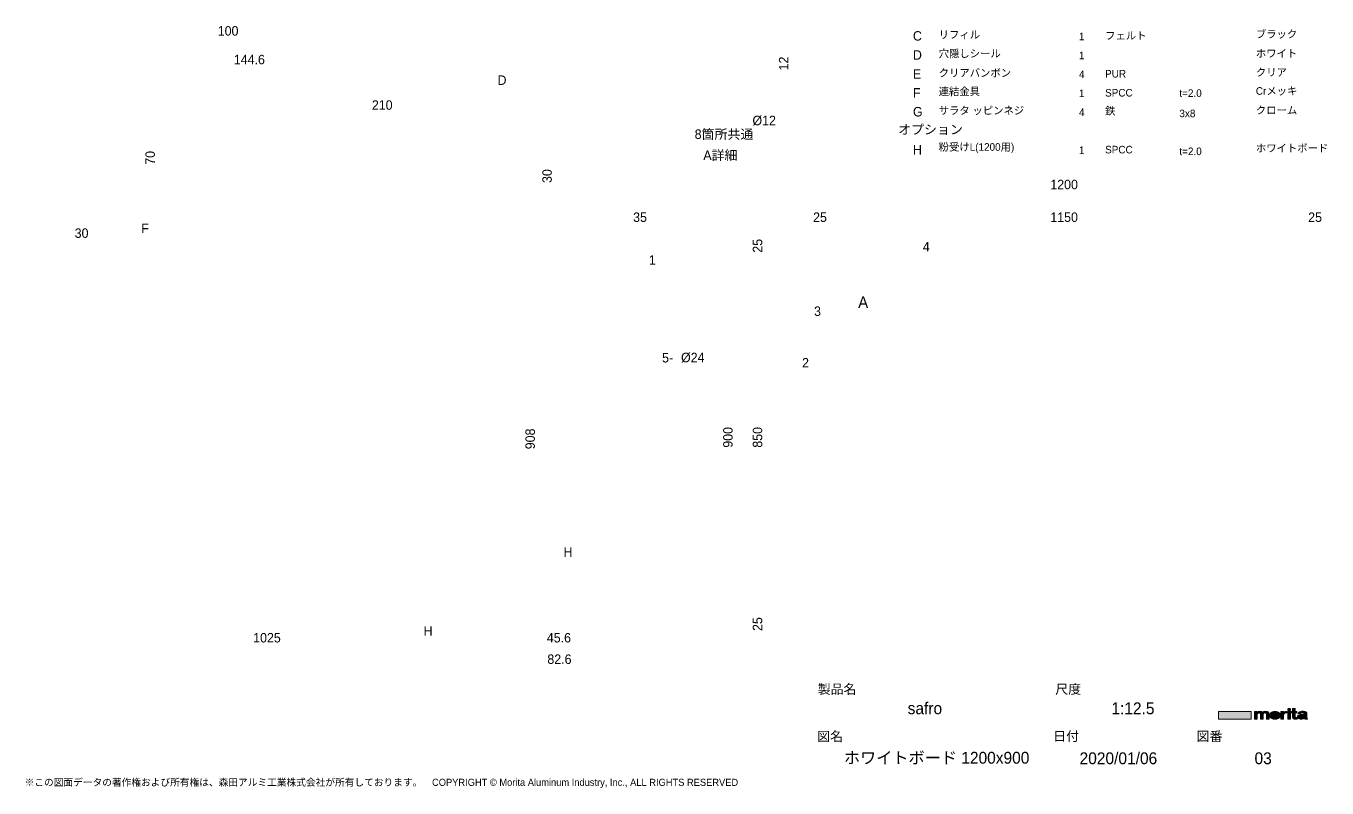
# Model space of a CAD drawing. Header units: millimetres. Extents: x 73 to 350, y -821 to 519.
# Drawn here: x 72.6 to 346.8, y -131 to 29.7 of the extents above; entities that cross this region are included whole.
import ezdxf

# ---------------------------------------------------------------- set-up
doc = ezdxf.new("R2010")
doc.units = ezdxf.units.MM
doc.header["$MEASUREMENT"] = 0
doc.layers.add('_U+672C_U+4F53', color=7, linetype='Continuous')

# ---------------------------------------------------------------- blocks, each defined once
blk = doc.blocks.new('block 35')
at = {"color": 7, "insert": (72.28, -131.02), "char_height": 1.49914, "attachment_point": 7}
blk.add_mtext('\\fMS PGothic|b0|i0|c0|p34;\\W1;※この図面データの著作権および所有権は、森田アルミ工業株式会社が所有しております。\u3000COPYRIGHT © Morita Aluminum Industry, Inc., ALL RIGHTS RESERVED', dxfattribs=at)
blk = doc.blocks.new('block 36')
at = {"color": 7, "insert": (289.56, -111.37), "char_height": 2, "attachment_point": 7}
blk.add_mtext('\\fMS PGothic|b0|i0|c0|p34;\\W1;尺度', dxfattribs=at)
blk = doc.blocks.new('block 37')
at = {"color": 7, "insert": (289.12, -121.31), "char_height": 2, "attachment_point": 7}
blk.add_mtext('\\fMS PGothic|b0|i0|c0|p34;\\W1;日付', dxfattribs=at)
blk = doc.blocks.new('block 38')
at = {"color": 7, "insert": (319.34, -121.33), "char_height": 2, "attachment_point": 7}
blk.add_mtext('\\fMS PGothic|b0|i0|c0|p34;\\W1;図番', dxfattribs=at)
blk = doc.blocks.new('block 39')
at = {"color": 7, "insert": (239.34, -121.35), "char_height": 2, "attachment_point": 7}
blk.add_mtext('\\fMS PGothic|b0|i0|c0|p34;\\W1;図名', dxfattribs=at)
blk = doc.blocks.new('block 40')
at = {"color": 7, "insert": (239.47, -111.37), "char_height": 2, "attachment_point": 7}
blk.add_mtext('\\fMS PGothic|b0|i0|c0|p34;\\W1;製品名', dxfattribs=at)
blk = doc.blocks.new('block 41')
at = {"color": 7, "insert": (301.38, -115.49), "char_height": 2.5, "attachment_point": 7}
blk.add_mtext('\\fMS PGothic|b0|i0|c0|p34;\\W1;1:12.5', dxfattribs=at)
blk = doc.blocks.new('block 42')
at = {"color": 7, "insert": (294.68, -126.03), "char_height": 2.5, "attachment_point": 7}
blk.add_mtext('\\fMS PGothic|b0|i0|c0|p34;\\W1;2020/01/06', dxfattribs=at)
blk = doc.blocks.new('block 43')
at = {"color": 7, "insert": (331.56, -126.03), "char_height": 2.5, "attachment_point": 7}
blk.add_mtext('\\fMS PGothic|b0|i0|c0|p34;\\W1;03', dxfattribs=at)
blk = doc.blocks.new('block 44')
at = {"color": 7, "insert": (258.44, -115.48), "char_height": 2.5, "attachment_point": 7}
blk.add_mtext('\\fMS PGothic|b0|i0|c0|p34;\\W1;safro', dxfattribs=at)
blk = doc.blocks.new('block 45')
at = {"color": 7, "insert": (244.99, -126.03), "char_height": 2.4977, "attachment_point": 7}
blk.add_mtext('\\fMS PGothic|b0|i0|c0|p34;\\W1;ホワイトボード 1200x900', dxfattribs=at)
blk = doc.blocks.new('block 172')
at = {"layer": '_U+672C_U+4F53', "color": 7, "insert": (259.55, 2.63), "char_height": 2, "attachment_point": 7}
blk.add_mtext('\\fMS PGothic|b0|i0|c0|p34;\\W1;H', dxfattribs=at)
blk = doc.blocks.new('block 173')
at = {"layer": '_U+672C_U+4F53', "color": 7, "insert": (264.97, 2.94), "char_height": 1.6, "attachment_point": 7}
blk.add_mtext('\\fMS PGothic|b0|i0|c0|p34;\\W1;粉受けL(1200用)', dxfattribs=at)
blk = doc.blocks.new('block 175')
at = {"layer": '_U+672C_U+4F53', "color": 7, "insert": (300.06, 10.84), "char_height": 1.6, "attachment_point": 7}
blk.add_mtext('\\fMS PGothic|b0|i0|c0|p34;\\W1;鉄', dxfattribs=at)
blk = doc.blocks.new('block 176')
at = {"layer": '_U+672C_U+4F53', "color": 7, "insert": (331.84, 23.07), "char_height": 1.6, "attachment_point": 7}
blk.add_mtext('\\fMS PGothic|b0|i0|c0|p34;\\W1;ホワイト', dxfattribs=at)
blk = doc.blocks.new('block 177')
at = {"layer": '_U+672C_U+4F53', "color": 7, "insert": (331.84, 27.07), "char_height": 1.6, "attachment_point": 7}
blk.add_mtext('\\fMS PGothic|b0|i0|c0|p34;\\W1;ブラック', dxfattribs=at)
blk = doc.blocks.new('block 183')
at = {"layer": '_U+672C_U+4F53', "color": 7, "insert": (331.84, 3.07), "char_height": 1.6, "attachment_point": 7}
blk.add_mtext('\\fMS PGothic|b0|i0|c0|p34;\\W1;ホワイトボード', dxfattribs=at)
blk = doc.blocks.new('block 184')
at = {"layer": '_U+672C_U+4F53', "color": 7, "insert": (315.72, 2.48), "char_height": 1.6, "attachment_point": 7}
blk.add_mtext('\\fMS PGothic|b0|i0|c0|p34;\\W1;t=2.0', dxfattribs=at)
blk = doc.blocks.new('block 185')
at = {"layer": '_U+672C_U+4F53', "color": 7, "insert": (300.06, 2.84), "char_height": 1.6, "attachment_point": 7}
blk.add_mtext('\\fMS PGothic|b0|i0|c0|p34;\\W1;SPCC', dxfattribs=at)
blk = doc.blocks.new('block 186')
at = {"layer": '_U+672C_U+4F53', "color": 7, "insert": (294.55, 2.74), "char_height": 1.6, "attachment_point": 7}
blk.add_mtext('\\fMS PGothic|b0|i0|c0|p34;\\W1;1', dxfattribs=at)
blk = doc.blocks.new('block 187')
at = {"layer": '_U+672C_U+4F53', "color": 7, "insert": (256.43, 6.76), "char_height": 2, "attachment_point": 7}
blk.add_mtext('\\fMS PGothic|b0|i0|c0|p34;\\W1;オプション', dxfattribs=at)
blk = doc.blocks.new('block 189')
at = {"layer": '_U+672C_U+4F53', "color": 7, "insert": (315.72, 10.48), "char_height": 1.6, "attachment_point": 7}
blk.add_mtext('\\fMS PGothic|b0|i0|c0|p34;\\W1;3x8', dxfattribs=at)
blk = doc.blocks.new('block 190')
at = {"layer": '_U+672C_U+4F53', "color": 7, "insert": (315.72, 14.76), "char_height": 1.6, "attachment_point": 7}
blk.add_mtext('\\fMS PGothic|b0|i0|c0|p34;\\W1;t=2.0', dxfattribs=at)
blk = doc.blocks.new('block 191')
at = {"layer": '_U+672C_U+4F53', "color": 7, "insert": (331.84, 11.07), "char_height": 1.6, "attachment_point": 7}
blk.add_mtext('\\fMS PGothic|b0|i0|c0|p34;\\W1;クローム', dxfattribs=at)
blk = doc.blocks.new('block 192')
at = {"layer": '_U+672C_U+4F53', "color": 7, "insert": (331.84, 15.07), "char_height": 1.6, "attachment_point": 7}
blk.add_mtext('\\fMS PGothic|b0|i0|c0|p34;\\W1;Crメッキ', dxfattribs=at)
blk = doc.blocks.new('block 194')
at = {"layer": '_U+672C_U+4F53', "color": 7, "insert": (300.06, 14.84), "char_height": 1.6, "attachment_point": 7}
blk.add_mtext('\\fMS PGothic|b0|i0|c0|p34;\\W1;SPCC', dxfattribs=at)
blk = doc.blocks.new('block 195')
at = {"layer": '_U+672C_U+4F53', "color": 7, "insert": (331.84, 19.07), "char_height": 1.6, "attachment_point": 7}
blk.add_mtext('\\fMS PGothic|b0|i0|c0|p34;\\W1;クリア', dxfattribs=at)
blk = doc.blocks.new('block 197')
at = {"layer": '_U+672C_U+4F53', "color": 7, "insert": (300.06, 18.84), "char_height": 1.6, "attachment_point": 7}
blk.add_mtext('\\fMS PGothic|b0|i0|c0|p34;\\W1;PUR', dxfattribs=at)
blk = doc.blocks.new('block 198')
at = {"layer": '_U+672C_U+4F53', "color": 7, "insert": (300.06, 26.84), "char_height": 1.6, "attachment_point": 7}
blk.add_mtext('\\fMS PGothic|b0|i0|c0|p34;\\W1;フェルト', dxfattribs=at)
blk = doc.blocks.new('block 200')
at = {"layer": '_U+672C_U+4F53', "color": 7, "insert": (294.55, 10.74), "char_height": 1.6, "attachment_point": 7}
blk.add_mtext('\\fMS PGothic|b0|i0|c0|p34;\\W1;4', dxfattribs=at)
blk = doc.blocks.new('block 201')
at = {"layer": '_U+672C_U+4F53', "color": 7, "insert": (294.55, 14.74), "char_height": 1.6, "attachment_point": 7}
blk.add_mtext('\\fMS PGothic|b0|i0|c0|p34;\\W1;1', dxfattribs=at)
blk = doc.blocks.new('block 202')
at = {"layer": '_U+672C_U+4F53', "color": 7, "insert": (294.55, 18.74), "char_height": 1.6, "attachment_point": 7}
blk.add_mtext('\\fMS PGothic|b0|i0|c0|p34;\\W1;4', dxfattribs=at)
blk = doc.blocks.new('block 203')
at = {"layer": '_U+672C_U+4F53', "color": 7, "insert": (294.55, 22.74), "char_height": 1.6, "attachment_point": 7}
blk.add_mtext('\\fMS PGothic|b0|i0|c0|p34;\\W1;1', dxfattribs=at)
blk = doc.blocks.new('block 204')
at = {"layer": '_U+672C_U+4F53', "color": 7, "insert": (294.55, 26.74), "char_height": 1.6, "attachment_point": 7}
blk.add_mtext('\\fMS PGothic|b0|i0|c0|p34;\\W1;1', dxfattribs=at)
blk = doc.blocks.new('block 207')
at = {"layer": '_U+672C_U+4F53', "color": 7, "insert": (259.55, 10.63), "char_height": 2, "attachment_point": 7}
blk.add_mtext('\\fMS PGothic|b0|i0|c0|p34;\\W1;G', dxfattribs=at)
blk = doc.blocks.new('block 208')
at = {"layer": '_U+672C_U+4F53', "color": 7, "insert": (259.55, 14.63), "char_height": 2, "attachment_point": 7}
blk.add_mtext('\\fMS PGothic|b0|i0|c0|p34;\\W1;F', dxfattribs=at)
blk = doc.blocks.new('block 209')
at = {"layer": '_U+672C_U+4F53', "color": 7, "insert": (264.97, 10.94), "char_height": 1.6, "attachment_point": 7}
blk.add_mtext('\\fMS PGothic|b0|i0|c0|p34;\\W1;サラタ ッピンネジ', dxfattribs=at)
blk = doc.blocks.new('block 210')
at = {"layer": '_U+672C_U+4F53', "color": 7, "insert": (264.97, 14.94), "char_height": 1.6, "attachment_point": 7}
blk.add_mtext('\\fMS PGothic|b0|i0|c0|p34;\\W1;連結金具', dxfattribs=at)
blk = doc.blocks.new('block 211')
at = {"layer": '_U+672C_U+4F53', "color": 7, "insert": (259.55, 18.63), "char_height": 2, "attachment_point": 7}
blk.add_mtext('\\fMS PGothic|b0|i0|c0|p34;\\W1;E', dxfattribs=at)
blk = doc.blocks.new('block 212')
at = {"layer": '_U+672C_U+4F53', "color": 7, "insert": (259.55, 22.63), "char_height": 2, "attachment_point": 7}
blk.add_mtext('\\fMS PGothic|b0|i0|c0|p34;\\W1;D', dxfattribs=at)
blk = doc.blocks.new('block 213')
at = {"layer": '_U+672C_U+4F53', "color": 7, "insert": (259.55, 26.63), "char_height": 2, "attachment_point": 7}
blk.add_mtext('\\fMS PGothic|b0|i0|c0|p34;\\W1;C', dxfattribs=at)
blk = doc.blocks.new('block 214')
at = {"layer": '_U+672C_U+4F53', "color": 7, "insert": (264.97, 18.94), "char_height": 1.6, "attachment_point": 7}
blk.add_mtext('\\fMS PGothic|b0|i0|c0|p34;\\W1;クリアバンボン', dxfattribs=at)
blk = doc.blocks.new('block 215')
at = {"layer": '_U+672C_U+4F53', "color": 7, "insert": (264.97, 22.94), "char_height": 1.6, "attachment_point": 7}
blk.add_mtext('\\fMS PGothic|b0|i0|c0|p34;\\W1;穴隠しシール', dxfattribs=at)
blk = doc.blocks.new('block 216')
at = {"layer": '_U+672C_U+4F53', "color": 7, "insert": (264.97, 26.94), "char_height": 1.6, "attachment_point": 7}
blk.add_mtext('\\fMS PGothic|b0|i0|c0|p34;\\W1;リフィル', dxfattribs=at)
blk = doc.blocks.new('block 245')
at = {"layer": '_U+672C_U+4F53', "color": 7, "insert": (248.01, -29.72), "char_height": 2.4, "attachment_point": 7}
blk.add_mtext('\\fMS PGothic|b0|i0|c0|p34;\\W1;A', dxfattribs=at)
blk = doc.blocks.new('block 246')
at = {"layer": '_U+672C_U+4F53', "color": 7, "insert": (213.54, 5.7), "char_height": 2, "attachment_point": 7}
blk.add_mtext('\\fMS PGothic|b0|i0|c0|p34;\\W1;8箇所共通', dxfattribs=at)
blk = doc.blocks.new('block 247')
at = {"layer": '_U+672C_U+4F53', "color": 7, "insert": (215.36, 1.26), "char_height": 2, "attachment_point": 7}
blk.add_mtext('\\fMS PGothic|b0|i0|c0|p34;\\W1;A詳細', dxfattribs=at)
blk = doc.blocks.new('block 248')
at = {"layer": '_U+672C_U+4F53', "color": 7, "insert": (261.64, -17.81), "char_height": 2, "attachment_point": 7}
blk.add_mtext('\\fMS PGothic|b0|i0|c0|p34;\\W1;4', dxfattribs=at)
blk = doc.blocks.new('block 249')
at = {"layer": '_U+672C_U+4F53', "color": 7, "insert": (236.18, -42.3), "char_height": 2, "attachment_point": 7}
blk.add_mtext('\\fMS PGothic|b0|i0|c0|p34;\\W1;2', dxfattribs=at)
blk = doc.blocks.new('block 250')
at = {"layer": '_U+672C_U+4F53', "color": 7, "insert": (238.7, -31.46), "char_height": 2, "attachment_point": 7}
blk.add_mtext('\\fMS PGothic|b0|i0|c0|p34;\\W1;3', dxfattribs=at)
blk = doc.blocks.new('block 251')
at = {"layer": '_U+672C_U+4F53', "color": 7, "insert": (203.89, -20.62), "char_height": 2, "attachment_point": 7}
blk.add_mtext('\\fMS PGothic|b0|i0|c0|p34;\\W1;1', dxfattribs=at)
blk = doc.blocks.new('block 252')
at = {"layer": '_U+672C_U+4F53', "color": 7, "insert": (185.89, -82.25), "char_height": 2, "attachment_point": 7}
blk.add_mtext('\\fMS PGothic|b0|i0|c0|p34;\\W1;H', dxfattribs=at)
blk = doc.blocks.new('block 253')
at = {"layer": '_U+672C_U+4F53', "color": 7, "insert": (156.39, -98.89), "char_height": 2, "attachment_point": 7}
blk.add_mtext('\\fMS PGothic|b0|i0|c0|p34;\\W1;H', dxfattribs=at)
blk = doc.blocks.new('block 254')
at = {"layer": '_U+672C_U+4F53', "color": 7, "insert": (96.86, -13.93), "char_height": 2, "attachment_point": 7}
blk.add_mtext('\\fMS PGothic|b0|i0|c0|p34;\\W1;F', dxfattribs=at)
blk = doc.blocks.new('block 255')
at = {"layer": '_U+672C_U+4F53', "color": 7, "insert": (171.97, 17.32), "char_height": 2, "attachment_point": 7}
blk.add_mtext('\\fMS PGothic|b0|i0|c0|p34;\\W1;D', dxfattribs=at)
blk = doc.blocks.new('block 257')
at = {"layer": '_U+672C_U+4F53', "color": 7, "insert": (120.46, -100.34), "char_height": 2, "attachment_point": 7}
blk.add_mtext('\\fMS PGothic|b0|i0|c0|p34;\\W1;1025', dxfattribs=at)
blk = doc.blocks.new('block 258')
at = {"layer": '_U+672C_U+4F53', "color": 7, "insert": (182.37, -100.34), "char_height": 2, "attachment_point": 7}
blk.add_mtext('\\fMS PGothic|b0|i0|c0|p34;\\W1;45.6', dxfattribs=at)
blk = doc.blocks.new('block 259')
at = {"layer": '_U+672C_U+4F53', "color": 7, "insert": (182.48, -104.87), "char_height": 2, "attachment_point": 7}
blk.add_mtext('\\fMS PGothic|b0|i0|c0|p34;\\W1;82.6', dxfattribs=at)
blk = doc.blocks.new('block 260')
at = {"layer": '_U+672C_U+4F53', "color": 7, "insert": (179.88, -59.55), "char_height": 2, "attachment_point": 7, "rotation": 90}
blk.add_mtext('\\fMS PGothic|b0|i0|c0|p34;\\W1;908', dxfattribs=at)
blk = doc.blocks.new('block 261')
at = {"layer": '_U+672C_U+4F53', "color": 7, "insert": (200.56, -11.62), "char_height": 2, "attachment_point": 7}
blk.add_mtext('\\fMS PGothic|b0|i0|c0|p34;\\W1;35', dxfattribs=at)
blk = doc.blocks.new('block 262')
at = {"layer": '_U+672C_U+4F53', "color": 7, "insert": (288.51, -4.72), "char_height": 2, "attachment_point": 7}
blk.add_mtext('\\fMS PGothic|b0|i0|c0|p34;\\W1;1200', dxfattribs=at)
blk = doc.blocks.new('block 263')
at = {"layer": '_U+672C_U+4F53', "color": 7, "insert": (342.87, -11.62), "char_height": 2, "attachment_point": 7}
blk.add_mtext('\\fMS PGothic|b0|i0|c0|p34;\\W1;25', dxfattribs=at)
blk = doc.blocks.new('block 264')
at = {"layer": '_U+672C_U+4F53', "color": 7, "insert": (288.51, -11.62), "char_height": 2, "attachment_point": 7}
blk.add_mtext('\\fMS PGothic|b0|i0|c0|p34;\\W1;1150', dxfattribs=at)
blk = doc.blocks.new('block 265')
at = {"layer": '_U+672C_U+4F53', "color": 7, "insert": (238.5, -11.62), "char_height": 2, "attachment_point": 7}
blk.add_mtext('\\fMS PGothic|b0|i0|c0|p34;\\W1;25', dxfattribs=at)
blk = doc.blocks.new('block 266')
at = {"layer": '_U+672C_U+4F53', "color": 7, "insert": (206.66, -41.27), "char_height": 2, "attachment_point": 7}
blk.add_mtext('\\fMS PGothic|b0|i0|c0|p34;\\W1;5-', dxfattribs=at)
blk = doc.blocks.new('block 267')
at = {"layer": '_U+672C_U+4F53', "color": 7, "insert": (210.66, -41.27), "char_height": 2, "attachment_point": 7}
blk.add_mtext('\\fMS PGothic|b0|i0|c0|p34;\\W1;Ø24', dxfattribs=at)
blk = doc.blocks.new('block 268')
at = {"layer": '_U+672C_U+4F53', "color": 7, "insert": (227.81, -59.22), "char_height": 2, "attachment_point": 7, "rotation": 90}
blk.add_mtext('\\fMS PGothic|b0|i0|c0|p34;\\W1;850', dxfattribs=at)
blk = doc.blocks.new('block 269')
at = {"layer": '_U+672C_U+4F53', "color": 7, "insert": (227.81, -18.08), "char_height": 2, "attachment_point": 7, "rotation": 90}
blk.add_mtext('\\fMS PGothic|b0|i0|c0|p34;\\W1;25', dxfattribs=at)
blk = doc.blocks.new('block 270')
at = {"layer": '_U+672C_U+4F53', "color": 7, "insert": (221.57, -59.22), "char_height": 2, "attachment_point": 7, "rotation": 90}
blk.add_mtext('\\fMS PGothic|b0|i0|c0|p34;\\W1;900', dxfattribs=at)
blk = doc.blocks.new('block 271')
at = {"layer": '_U+672C_U+4F53', "color": 7, "insert": (227.81, -97.89), "char_height": 2, "attachment_point": 7, "rotation": 90}
blk.add_mtext('\\fMS PGothic|b0|i0|c0|p34;\\W1;25', dxfattribs=at)
blk = doc.blocks.new('block 272')
at = {"layer": '_U+672C_U+4F53', "color": 7, "insert": (225.72, 8.74), "char_height": 2, "attachment_point": 7}
blk.add_mtext('\\fMS PGothic|b0|i0|c0|p34;\\W1;Ø12', dxfattribs=at)
blk = doc.blocks.new('block 274')
at = {"layer": '_U+672C_U+4F53', "color": 7, "insert": (233.3, 20.38), "char_height": 2, "attachment_point": 7, "rotation": 90}
blk.add_mtext('\\fMS PGothic|b0|i0|c0|p34;\\W1;12', dxfattribs=at)
blk = doc.blocks.new('block 276')
at = {"layer": '_U+672C_U+4F53', "color": 7, "insert": (112.99, 27.69), "char_height": 2, "attachment_point": 7}
blk.add_mtext('\\fMS PGothic|b0|i0|c0|p34;\\W1;100', dxfattribs=at)
blk = doc.blocks.new('block 277')
at = {"layer": '_U+672C_U+4F53', "color": 7, "insert": (116.38, 21.64), "char_height": 2, "attachment_point": 7}
blk.add_mtext('\\fMS PGothic|b0|i0|c0|p34;\\W1;144.6', dxfattribs=at)
blk = doc.blocks.new('block 278')
at = {"layer": '_U+672C_U+4F53', "color": 7, "insert": (145.48, 12.04), "char_height": 2, "attachment_point": 7}
blk.add_mtext('\\fMS PGothic|b0|i0|c0|p34;\\W1;210', dxfattribs=at)
blk = doc.blocks.new('block 279')
at = {"layer": '_U+672C_U+4F53', "color": 7, "insert": (183.44, -3.37), "char_height": 2, "attachment_point": 7, "rotation": 90}
blk.add_mtext('\\fMS PGothic|b0|i0|c0|p34;\\W1;30', dxfattribs=at)
blk = doc.blocks.new('block 280')
at = {"layer": '_U+672C_U+4F53', "color": 7, "insert": (99.77, 0.47), "char_height": 2, "attachment_point": 7, "rotation": 90}
blk.add_mtext('\\fMS PGothic|b0|i0|c0|p34;\\W1;70', dxfattribs=at)
blk = doc.blocks.new('block 281')
at = {"layer": '_U+672C_U+4F53', "color": 7, "insert": (82.83, -14.99), "char_height": 2, "attachment_point": 7}
blk.add_mtext('\\fMS PGothic|b0|i0|c0|p34;\\W1;30', dxfattribs=at)
blk = doc.blocks.new('block 638')
at = {"layer": '_U+672C_U+4F53'}
h = blk.add_hatch(color=7, dxfattribs=at)
h.dxf.hatch_style = 2
h.paths.add_polyline_path([(323.95, -116.48), (330.83, -116.48), (330.83, -114.86), (323.95, -114.86)])
h = blk.add_hatch(color=7, dxfattribs=at)
h.dxf.hatch_style = 2
edge = h.paths.add_edge_path()
edge.add_spline(control_points=[(333.94, -114.84), (333.64, -114.84), (333.42, -114.93), (333.27, -115.11), (333.12, -114.93), (332.92, -114.84), (332.67, -114.84), (332.42, -114.84), (332.24, -114.92), (332.1, -115.08), (332.1, -115.08), (332.1, -114.86), (332.1, -114.86), (332.1, -114.86), (331.55, -114.86), (331.55, -114.86), (331.55, -114.86), (331.55, -116.48), (331.55, -116.48), (331.55, -116.48), (332.1, -116.48), (332.1, -116.48), (332.1, -116.48), (332.1, -115.56), (332.1, -115.56), (332.1, -115.44), (332.14, -115.34), (332.23, -115.27), (332.3, -115.22), (332.37, -115.19), (332.46, -115.19), (332.55, -115.19), (332.62, -115.21), (332.67, -115.24), (332.75, -115.29), (332.8, -115.37), (332.8, -115.48), (332.8, -115.48), (332.8, -116.48), (332.8, -116.48), (332.8, -116.48), (333.37, -116.48), (333.37, -116.48), (333.37, -116.48), (333.37, -115.56), (333.37, -115.56), (333.37, -115.42), (333.41, -115.32), (333.48, -115.27), (333.54, -115.22), (333.63, -115.19), (333.73, -115.19), (333.81, -115.19), (333.88, -115.21), (333.94, -115.24), (334.04, -115.29), (334.09, -115.37), (334.09, -115.48), (334.09, -115.48), (334.09, -116.48), (334.09, -116.48), (334.09, -116.48), (334.63, -116.48), (334.63, -116.48), (334.63, -116.48), (334.63, -115.37), (334.63, -115.37), (334.63, -115.02), (334.4, -114.84), (333.94, -114.84)], knot_values=[0, 0, 0, 0, 1, 1, 1, 2, 2, 2, 3, 3, 3, 4, 4, 4, 5, 5, 5, 6, 6, 6, 7, 7, 7, 8, 8, 8, 9, 9, 9, 10, 10, 10, 11, 11, 11, 12, 12, 12, 13, 13, 13, 14, 14, 14, 15, 15, 15, 16, 16, 16, 17, 17, 17, 18, 18, 18, 19, 19, 19, 20, 20, 20, 21, 21, 21, 22, 22, 22, 23, 23, 23, 23], degree=3, periodic=1)
h = blk.add_hatch(color=7, dxfattribs=at)
h.dxf.hatch_style = 2
edge = h.paths.add_edge_path()
edge.add_spline(control_points=[(336.57, -115.01), (336.35, -114.89), (336.1, -114.84), (335.81, -114.85), (335.47, -114.87), (335.21, -114.97), (335.03, -115.14), (334.87, -115.3), (334.79, -115.48), (334.79, -115.68), (334.79, -115.97), (334.92, -116.19), (335.18, -116.34), (335.39, -116.45), (335.62, -116.5), (335.89, -116.5), (336.15, -116.5), (336.38, -116.45), (336.58, -116.34), (336.84, -116.2), (336.96, -115.97), (336.96, -115.65), (336.96, -115.37), (336.83, -115.16), (336.57, -115.01)], knot_values=[0, 0, 0, 0, 1, 1, 1, 2, 2, 2, 3, 3, 3, 4, 4, 4, 5, 5, 5, 6, 6, 6, 7, 7, 7, 8, 8, 8, 8], degree=3, periodic=1)
edge = h.paths.add_edge_path()
edge.add_spline(control_points=[(336.26, -116.06), (336.16, -116.17), (336.01, -116.22), (335.81, -116.2), (335.64, -116.17), (335.53, -116.1), (335.45, -115.98), (335.39, -115.89), (335.36, -115.77), (335.37, -115.63), (335.39, -115.47), (335.45, -115.35), (335.56, -115.26), (335.65, -115.18), (335.76, -115.14), (335.9, -115.14), (336.09, -115.14), (336.23, -115.22), (336.32, -115.36), (336.38, -115.46), (336.41, -115.6), (336.39, -115.77), (336.37, -115.9), (336.32, -115.99), (336.26, -116.06)], knot_values=[0, 0, 0, 0, 1, 1, 1, 2, 2, 2, 3, 3, 3, 4, 4, 4, 5, 5, 5, 6, 6, 6, 7, 7, 7, 8, 8, 8, 8], degree=3, periodic=1)
h = blk.add_hatch(color=7, dxfattribs=at)
h.dxf.hatch_style = 2
edge = h.paths.add_edge_path()
edge.add_spline(control_points=[(335.9, -115.14), (335.76, -115.14), (335.65, -115.18), (335.56, -115.26), (335.45, -115.35), (335.39, -115.47), (335.37, -115.63), (335.36, -115.77), (335.39, -115.89), (335.45, -115.98), (335.53, -116.1), (335.64, -116.17), (335.81, -116.2), (336.01, -116.22), (336.16, -116.17), (336.26, -116.06), (336.32, -115.99), (336.37, -115.9), (336.39, -115.77), (336.41, -115.6), (336.38, -115.46), (336.32, -115.36), (336.23, -115.22), (336.09, -115.14), (335.9, -115.14)], knot_values=[0, 0, 0, 0, 1, 1, 1, 2, 2, 2, 3, 3, 3, 4, 4, 4, 5, 5, 5, 6, 6, 6, 7, 7, 7, 8, 8, 8, 8], degree=3, periodic=1)
h = blk.add_hatch(color=7, dxfattribs=at)
h.dxf.hatch_style = 2
edge = h.paths.add_edge_path()
edge.add_spline(control_points=[(337.68, -115.07), (337.68, -115.07), (337.68, -114.86), (337.68, -114.86), (337.68, -114.86), (337.12, -114.86), (337.12, -114.86), (337.12, -114.86), (337.12, -116.48), (337.12, -116.48), (337.12, -116.48), (337.68, -116.48), (337.68, -116.48), (337.68, -116.48), (337.68, -115.59), (337.68, -115.59), (337.68, -115.47), (337.74, -115.36), (337.86, -115.29), (337.97, -115.22), (338.12, -115.18), (338.29, -115.18), (338.29, -115.18), (338.39, -115.18), (338.39, -115.18), (338.39, -115.18), (338.39, -114.85), (338.39, -114.85), (338.27, -114.84), (338.16, -114.85), (338.06, -114.87), (337.93, -114.9), (337.8, -114.97), (337.68, -115.07)], knot_values=[0, 0, 0, 0, 1, 1, 1, 2, 2, 2, 3, 3, 3, 4, 4, 4, 5, 5, 5, 6, 6, 6, 7, 7, 7, 8, 8, 8, 9, 9, 9, 10, 10, 10, 11, 11, 11, 11], degree=3, periodic=1)
h = blk.add_hatch(color=7, dxfattribs=at)
h.dxf.hatch_style = 2
edge = h.paths.add_edge_path()
edge.add_spline(control_points=[(339.06, -114.29), (339.01, -114.26), (338.94, -114.25), (338.85, -114.25), (338.76, -114.25), (338.7, -114.26), (338.64, -114.29), (338.58, -114.33), (338.55, -114.39), (338.55, -114.48), (338.55, -114.56), (338.58, -114.63), (338.64, -114.66), (338.7, -114.69), (338.76, -114.71), (338.85, -114.71), (338.94, -114.71), (339.01, -114.69), (339.06, -114.66), (339.12, -114.63), (339.15, -114.56), (339.15, -114.48), (339.15, -114.39), (339.12, -114.33), (339.06, -114.29)], knot_values=[0, 0, 0, 0, 1, 1, 1, 2, 2, 2, 3, 3, 3, 4, 4, 4, 5, 5, 5, 6, 6, 6, 7, 7, 7, 8, 8, 8, 8], degree=3, periodic=1)
h = blk.add_hatch(color=7, dxfattribs=at)
h.dxf.hatch_style = 2
h.paths.add_polyline_path([(339.13, -114.87), (338.55, -114.87), (338.55, -116.48), (339.13, -116.48)])
h = blk.add_hatch(color=7, dxfattribs=at)
h.dxf.hatch_style = 2
edge = h.paths.add_edge_path()
edge.add_spline(control_points=[(340.13, -116.08), (340.13, -116.08), (340.13, -115.19), (340.13, -115.19), (340.13, -115.19), (340.51, -115.19), (340.51, -115.19), (340.51, -115.19), (340.51, -114.87), (340.51, -114.87), (340.51, -114.87), (340.13, -114.87), (340.13, -114.87), (340.13, -114.87), (340.13, -114.26), (340.13, -114.26), (340.13, -114.26), (339.59, -114.26), (339.59, -114.26), (339.59, -114.26), (339.59, -114.87), (339.59, -114.87), (339.59, -114.87), (339.3, -114.87), (339.3, -114.87), (339.3, -114.87), (339.3, -115.19), (339.3, -115.19), (339.3, -115.19), (339.59, -115.19), (339.59, -115.19), (339.59, -115.19), (339.59, -116.17), (339.59, -116.17), (339.59, -116.28), (339.63, -116.37), (339.72, -116.42), (339.82, -116.47), (339.97, -116.5), (340.17, -116.5), (340.17, -116.5), (340.53, -116.5), (340.53, -116.5), (340.53, -116.5), (340.53, -116.17), (340.53, -116.17), (340.53, -116.17), (340.28, -116.17), (340.28, -116.17), (340.19, -116.17), (340.13, -116.14), (340.13, -116.08)], knot_values=[0, 0, 0, 0, 1, 1, 1, 2, 2, 2, 3, 3, 3, 4, 4, 4, 5, 5, 5, 6, 6, 6, 7, 7, 7, 8, 8, 8, 9, 9, 9, 10, 10, 10, 11, 11, 11, 12, 12, 12, 13, 13, 13, 14, 14, 14, 15, 15, 15, 16, 16, 16, 17, 17, 17, 17], degree=3, periodic=1)
h = blk.add_hatch(color=7, dxfattribs=at)
h.dxf.hatch_style = 2
edge = h.paths.add_edge_path()
edge.add_spline(control_points=[(342.62, -115.44), (342.62, -115.21), (342.54, -115.06), (342.37, -114.97), (342.21, -114.88), (341.98, -114.83), (341.69, -114.83), (341.4, -114.83), (341.17, -114.88), (341.01, -114.98), (340.83, -115.09), (340.73, -115.22), (340.71, -115.38), (340.71, -115.38), (341.26, -115.38), (341.26, -115.38), (341.27, -115.26), (341.33, -115.19), (341.42, -115.17), (341.55, -115.12), (341.69, -115.11), (341.85, -115.13), (341.98, -115.17), (342.05, -115.23), (342.05, -115.31), (342.05, -115.38), (341.99, -115.43), (341.86, -115.46), (341.76, -115.48), (341.59, -115.51), (341.33, -115.54), (340.8, -115.62), (340.57, -115.8), (340.61, -116.09), (340.65, -116.29), (340.83, -116.41), (341.16, -116.47), (341.49, -116.53), (341.8, -116.48), (342.09, -116.33), (342.09, -116.33), (342.14, -116.48), (342.14, -116.48), (342.14, -116.48), (342.71, -116.48), (342.71, -116.48), (342.65, -116.34), (342.62, -116.21), (342.62, -116.06), (342.62, -116.06), (342.62, -115.44), (342.62, -115.44)], knot_values=[0, 0, 0, 0, 1, 1, 1, 2, 2, 2, 3, 3, 3, 4, 4, 4, 5, 5, 5, 6, 6, 6, 7, 7, 7, 8, 8, 8, 9, 9, 9, 10, 10, 10, 11, 11, 11, 12, 12, 12, 13, 13, 13, 14, 14, 14, 15, 15, 15, 16, 16, 16, 17, 17, 17, 17], degree=3, periodic=1)
edge = h.paths.add_edge_path()
edge.add_spline(control_points=[(342.05, -115.86), (342.05, -115.93), (342.01, -116.01), (341.94, -116.08), (341.85, -116.16), (341.73, -116.21), (341.56, -116.21), (341.33, -116.23), (341.2, -116.18), (341.16, -116.07), (341.14, -115.95), (341.23, -115.86), (341.45, -115.8), (341.57, -115.77), (341.69, -115.74), (341.8, -115.72), (341.93, -115.7), (342.01, -115.67), (342.05, -115.65), (342.05, -115.65), (342.05, -115.86), (342.05, -115.86)], knot_values=[0, 0, 0, 0, 1, 1, 1, 2, 2, 2, 3, 3, 3, 4, 4, 4, 5, 5, 5, 6, 6, 6, 7, 7, 7, 7], degree=3, periodic=1)
h = blk.add_hatch(color=7, dxfattribs=at)
h.dxf.hatch_style = 2
edge = h.paths.add_edge_path()
edge.add_spline(control_points=[(341.45, -115.8), (341.23, -115.86), (341.14, -115.95), (341.16, -116.07), (341.2, -116.18), (341.33, -116.23), (341.56, -116.21), (341.73, -116.21), (341.85, -116.16), (341.94, -116.08), (342.01, -116.01), (342.05, -115.93), (342.05, -115.86), (342.05, -115.86), (342.05, -115.65), (342.05, -115.65), (342.01, -115.67), (341.93, -115.7), (341.8, -115.72), (341.69, -115.74), (341.57, -115.77), (341.45, -115.8)], knot_values=[0, 0, 0, 0, 1, 1, 1, 2, 2, 2, 3, 3, 3, 4, 4, 4, 5, 5, 5, 6, 6, 6, 7, 7, 7, 7], degree=3, periodic=1)
at = {"layer": '_U+672C_U+4F53', "lineweight": 0}
for points in [[(323.95, -116.48), (330.83, -116.48), (330.83, -114.86), (323.95, -114.86), (323.95, -116.48)], [(339.13, -114.87), (338.55, -114.87), (338.55, -116.48), (339.13, -116.48), (339.13, -114.87)]]:
    blk.add_lwpolyline(points, dxfattribs=at)
for points, knots in [([(333.94, -114.84), (333.64, -114.84), (333.42, -114.93), (333.27, -115.11), (333.12, -114.93), (332.92, -114.84), (332.67, -114.84), (332.42, -114.84), (332.24, -114.92), (332.1, -115.08), (332.1, -115.08), (332.1, -114.86), (332.1, -114.86), (332.1, -114.86), (331.55, -114.86), (331.55, -114.86), (331.55, -114.86), (331.55, -116.48), (331.55, -116.48), (331.55, -116.48), (332.1, -116.48), (332.1, -116.48), (332.1, -116.48), (332.1, -115.56), (332.1, -115.56), (332.1, -115.44), (332.14, -115.34), (332.23, -115.27), (332.3, -115.22), (332.37, -115.19), (332.46, -115.19), (332.55, -115.19), (332.62, -115.21), (332.67, -115.24), (332.75, -115.29), (332.8, -115.37), (332.8, -115.48), (332.8, -115.48), (332.8, -116.48), (332.8, -116.48), (332.8, -116.48), (333.37, -116.48), (333.37, -116.48), (333.37, -116.48), (333.37, -115.56), (333.37, -115.56), (333.37, -115.42), (333.41, -115.32), (333.48, -115.27), (333.54, -115.22), (333.63, -115.19), (333.73, -115.19), (333.81, -115.19), (333.88, -115.21), (333.94, -115.24), (334.04, -115.29), (334.09, -115.37), (334.09, -115.48), (334.09, -115.48), (334.09, -116.48), (334.09, -116.48), (334.09, -116.48), (334.63, -116.48), (334.63, -116.48), (334.63, -116.48), (334.63, -115.37), (334.63, -115.37), (334.63, -115.02), (334.4, -114.84), (333.94, -114.84)], [0, 0, 0, 0, 1, 1, 1, 2, 2, 2, 3, 3, 3, 4, 4, 4, 5, 5, 5, 6, 6, 6, 7, 7, 7, 8, 8, 8, 9, 9, 9, 10, 10, 10, 11, 11, 11, 12, 12, 12, 13, 13, 13, 14, 14, 14, 15, 15, 15, 16, 16, 16, 17, 17, 17, 18, 18, 18, 19, 19, 19, 20, 20, 20, 21, 21, 21, 22, 22, 22, 23, 23, 23, 23]), ([(336.57, -115.01), (336.35, -114.89), (336.1, -114.84), (335.81, -114.85), (335.47, -114.87), (335.21, -114.97), (335.03, -115.14), (334.87, -115.3), (334.79, -115.48), (334.79, -115.68), (334.79, -115.97), (334.92, -116.19), (335.18, -116.34), (335.39, -116.45), (335.62, -116.5), (335.89, -116.5), (336.15, -116.5), (336.38, -116.45), (336.58, -116.34), (336.84, -116.2), (336.96, -115.97), (336.96, -115.65), (336.96, -115.37), (336.83, -115.16), (336.57, -115.01)], [0, 0, 0, 0, 1, 1, 1, 2, 2, 2, 3, 3, 3, 4, 4, 4, 5, 5, 5, 6, 6, 6, 7, 7, 7, 8, 8, 8, 8]), ([(336.26, -116.06), (336.16, -116.17), (336.01, -116.22), (335.81, -116.2), (335.64, -116.17), (335.53, -116.1), (335.45, -115.98), (335.39, -115.89), (335.36, -115.77), (335.37, -115.63), (335.39, -115.47), (335.45, -115.35), (335.56, -115.26), (335.65, -115.18), (335.76, -115.14), (335.9, -115.14), (336.09, -115.14), (336.23, -115.22), (336.32, -115.36), (336.38, -115.46), (336.41, -115.6), (336.39, -115.77), (336.37, -115.9), (336.32, -115.99), (336.26, -116.06)], [0, 0, 0, 0, 1, 1, 1, 2, 2, 2, 3, 3, 3, 4, 4, 4, 5, 5, 5, 6, 6, 6, 7, 7, 7, 8, 8, 8, 8]), ([(335.9, -115.14), (335.76, -115.14), (335.65, -115.18), (335.56, -115.26), (335.45, -115.35), (335.39, -115.47), (335.37, -115.63), (335.36, -115.77), (335.39, -115.89), (335.45, -115.98), (335.53, -116.1), (335.64, -116.17), (335.81, -116.2), (336.01, -116.22), (336.16, -116.17), (336.26, -116.06), (336.32, -115.99), (336.37, -115.9), (336.39, -115.77), (336.41, -115.6), (336.38, -115.46), (336.32, -115.36), (336.23, -115.22), (336.09, -115.14), (335.9, -115.14)], [0, 0, 0, 0, 1, 1, 1, 2, 2, 2, 3, 3, 3, 4, 4, 4, 5, 5, 5, 6, 6, 6, 7, 7, 7, 8, 8, 8, 8]), ([(337.68, -115.07), (337.68, -115.07), (337.68, -114.86), (337.68, -114.86), (337.68, -114.86), (337.12, -114.86), (337.12, -114.86), (337.12, -114.86), (337.12, -116.48), (337.12, -116.48), (337.12, -116.48), (337.68, -116.48), (337.68, -116.48), (337.68, -116.48), (337.68, -115.59), (337.68, -115.59), (337.68, -115.47), (337.74, -115.36), (337.86, -115.29), (337.97, -115.22), (338.12, -115.18), (338.29, -115.18), (338.29, -115.18), (338.39, -115.18), (338.39, -115.18), (338.39, -115.18), (338.39, -114.85), (338.39, -114.85), (338.27, -114.84), (338.16, -114.85), (338.06, -114.87), (337.93, -114.9), (337.8, -114.97), (337.68, -115.07)], [0, 0, 0, 0, 1, 1, 1, 2, 2, 2, 3, 3, 3, 4, 4, 4, 5, 5, 5, 6, 6, 6, 7, 7, 7, 8, 8, 8, 9, 9, 9, 10, 10, 10, 11, 11, 11, 11]), ([(339.06, -114.29), (339.01, -114.26), (338.94, -114.25), (338.85, -114.25), (338.76, -114.25), (338.7, -114.26), (338.64, -114.29), (338.58, -114.33), (338.55, -114.39), (338.55, -114.48), (338.55, -114.56), (338.58, -114.63), (338.64, -114.66), (338.7, -114.69), (338.76, -114.71), (338.85, -114.71), (338.94, -114.71), (339.01, -114.69), (339.06, -114.66), (339.12, -114.63), (339.15, -114.56), (339.15, -114.48), (339.15, -114.39), (339.12, -114.33), (339.06, -114.29)], [0, 0, 0, 0, 1, 1, 1, 2, 2, 2, 3, 3, 3, 4, 4, 4, 5, 5, 5, 6, 6, 6, 7, 7, 7, 8, 8, 8, 8]), ([(340.13, -116.08), (340.13, -116.08), (340.13, -115.19), (340.13, -115.19), (340.13, -115.19), (340.51, -115.19), (340.51, -115.19), (340.51, -115.19), (340.51, -114.87), (340.51, -114.87), (340.51, -114.87), (340.13, -114.87), (340.13, -114.87), (340.13, -114.87), (340.13, -114.26), (340.13, -114.26), (340.13, -114.26), (339.59, -114.26), (339.59, -114.26), (339.59, -114.26), (339.59, -114.87), (339.59, -114.87), (339.59, -114.87), (339.3, -114.87), (339.3, -114.87), (339.3, -114.87), (339.3, -115.19), (339.3, -115.19), (339.3, -115.19), (339.59, -115.19), (339.59, -115.19), (339.59, -115.19), (339.59, -116.17), (339.59, -116.17), (339.59, -116.28), (339.63, -116.37), (339.72, -116.42), (339.82, -116.47), (339.97, -116.5), (340.17, -116.5), (340.17, -116.5), (340.53, -116.5), (340.53, -116.5), (340.53, -116.5), (340.53, -116.17), (340.53, -116.17), (340.53, -116.17), (340.28, -116.17), (340.28, -116.17), (340.19, -116.17), (340.13, -116.14), (340.13, -116.08)], [0, 0, 0, 0, 1, 1, 1, 2, 2, 2, 3, 3, 3, 4, 4, 4, 5, 5, 5, 6, 6, 6, 7, 7, 7, 8, 8, 8, 9, 9, 9, 10, 10, 10, 11, 11, 11, 12, 12, 12, 13, 13, 13, 14, 14, 14, 15, 15, 15, 16, 16, 16, 17, 17, 17, 17]), ([(342.62, -115.44), (342.62, -115.21), (342.54, -115.06), (342.37, -114.97), (342.21, -114.88), (341.98, -114.83), (341.69, -114.83), (341.4, -114.83), (341.17, -114.88), (341.01, -114.98), (340.83, -115.09), (340.73, -115.22), (340.71, -115.38), (340.71, -115.38), (341.26, -115.38), (341.26, -115.38), (341.27, -115.26), (341.33, -115.19), (341.42, -115.17), (341.55, -115.12), (341.69, -115.11), (341.85, -115.13), (341.98, -115.17), (342.05, -115.23), (342.05, -115.31), (342.05, -115.38), (341.99, -115.43), (341.86, -115.46), (341.76, -115.48), (341.59, -115.51), (341.33, -115.54), (340.8, -115.62), (340.57, -115.8), (340.61, -116.09), (340.65, -116.29), (340.83, -116.41), (341.16, -116.47), (341.49, -116.53), (341.8, -116.48), (342.09, -116.33), (342.09, -116.33), (342.14, -116.48), (342.14, -116.48), (342.14, -116.48), (342.71, -116.48), (342.71, -116.48), (342.65, -116.34), (342.62, -116.21), (342.62, -116.06), (342.62, -116.06), (342.62, -115.44), (342.62, -115.44)], [0, 0, 0, 0, 1, 1, 1, 2, 2, 2, 3, 3, 3, 4, 4, 4, 5, 5, 5, 6, 6, 6, 7, 7, 7, 8, 8, 8, 9, 9, 9, 10, 10, 10, 11, 11, 11, 12, 12, 12, 13, 13, 13, 14, 14, 14, 15, 15, 15, 16, 16, 16, 17, 17, 17, 17]), ([(342.05, -115.86), (342.05, -115.93), (342.01, -116.01), (341.94, -116.08), (341.85, -116.16), (341.73, -116.21), (341.56, -116.21), (341.33, -116.23), (341.2, -116.18), (341.16, -116.07), (341.14, -115.95), (341.23, -115.86), (341.45, -115.8), (341.57, -115.77), (341.69, -115.74), (341.8, -115.72), (341.93, -115.7), (342.01, -115.67), (342.05, -115.65), (342.05, -115.65), (342.05, -115.86), (342.05, -115.86)], [0, 0, 0, 0, 1, 1, 1, 2, 2, 2, 3, 3, 3, 4, 4, 4, 5, 5, 5, 6, 6, 6, 7, 7, 7, 7]), ([(341.45, -115.8), (341.23, -115.86), (341.14, -115.95), (341.16, -116.07), (341.2, -116.18), (341.33, -116.23), (341.56, -116.21), (341.73, -116.21), (341.85, -116.16), (341.94, -116.08), (342.01, -116.01), (342.05, -115.93), (342.05, -115.86), (342.05, -115.86), (342.05, -115.65), (342.05, -115.65), (342.01, -115.67), (341.93, -115.7), (341.8, -115.72), (341.69, -115.74), (341.57, -115.77), (341.45, -115.8)], [0, 0, 0, 0, 1, 1, 1, 2, 2, 2, 3, 3, 3, 4, 4, 4, 5, 5, 5, 6, 6, 6, 7, 7, 7, 7])]:
    blk.add_open_spline(points, degree=3, knots=knots, dxfattribs=at)
blk = doc.blocks.new('block 637')
at = {"layer": '_U+672C_U+4F53'}
blk.add_blockref('block 638', (0, 0), dxfattribs=at)

msp = doc.modelspace()

# ---------------------------------------------------------------- block references
for name in ['block 40', 'block 36', 'block 44', 'block 41', 'block 39', 'block 37', 'block 38', 'block 45', 'block 42', 'block 43', 'block 35']:
    msp.add_blockref(name, (0, 0))
at = {"layer": '_U+672C_U+4F53'}
for name in ['block 637', 'block 276', 'block 213', 'block 216', 'block 204', 'block 198', 'block 177', 'block 215', 'block 176', 'block 277', 'block 274', 'block 212', 'block 203', 'block 255', 'block 211', 'block 214', 'block 202', 'block 197', 'block 195', 'block 208', 'block 210', 'block 194', 'block 192', 'block 278', 'block 201', 'block 190', 'block 207', 'block 209', 'block 200', 'block 175', 'block 189', 'block 191', 'block 272', 'block 187', 'block 246', 'block 280', 'block 247', 'block 172', 'block 173', 'block 186', 'block 185', 'block 184', 'block 183', 'block 279', 'block 262', 'block 261', 'block 265', 'block 264', 'block 263', 'block 281', 'block 254', 'block 269', 'block 248', 'block 251', 'block 245', 'block 250', 'block 266', 'block 267', 'block 249', 'block 260', 'block 270', 'block 268', 'block 252', 'block 271', 'block 257', 'block 253', 'block 258', 'block 259']:
    msp.add_blockref(name, (0, 0), dxfattribs=at)

doc.saveas('drawing.dxf')
